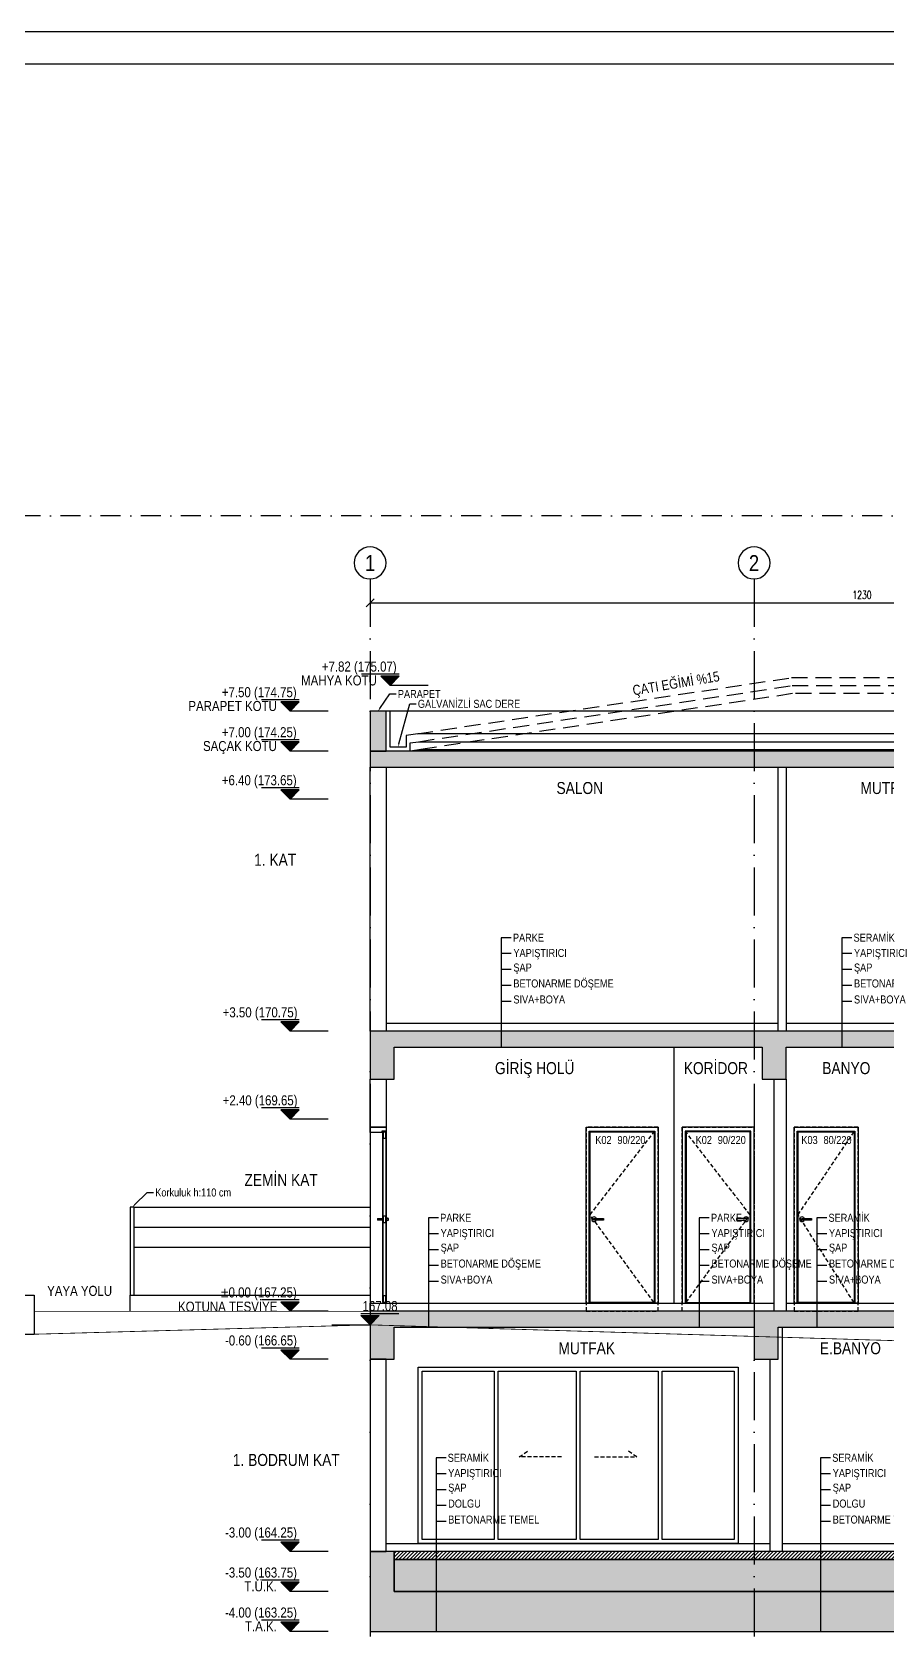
# Model space of a CAD drawing. Header units: millimetres. Extents: x 82776 to 137242, y 11666 to 27998.
# Drawn here: x 110774 to 111843, y 12666 to 14666 of the extents above; entities that cross this region are included whole.
import ezdxf
from ezdxf import colors
from ezdxf.entities.mleader import LeaderData, LeaderLine
from ezdxf.enums import TextEntityAlignment as Align
from ezdxf.math import Vec2, Vec3

# ---------------------------------------------------------------- set-up
doc = ezdxf.new("R2010")
doc.units = ezdxf.units.MM
for name, pattern in [('( Hidden )', [0.375, 0.25, -0.125]), ('ACAD_ISO10W100', [18, 12, -3, 0, -3]), ('DASHDOT', [1, 0.5, -0.25, 0, -0.25]), ('DASHED', [15, 10, -5])]:
    doc.linetypes.add(name, pattern=pattern)
for name, color, linetype in [('0_IFC_Concrete Trace', 253, '( Hidden )'), ('0_IFC_Dimension_Exterior_50', 253, 'Continuous'), ('0_IFC_Door_Text', 11, 'Continuous'), ('0_IFC_Elevation_3', 21, 'Continuous'), ('0_IFC_Elevation_4', 11, 'Continuous'), ('0_IFC_Elevation_5', 252, 'Continuous'), ('0_IFC_Grid', 14, 'ACAD_ISO10W100'), ('0_IFC_Grid_Text_100', 14, 'Continuous'), ('0_IFC_Hatch_Structure', 251, 'Continuous'), ('0_IFC_Legend_Viewport', 7, 'Continuous'), ('0_IFC_Notation_Level_50', 160, 'Continuous'), ('0_IFC_Notation_Section_50', 10, 'Continuous'), ('0_IFC_Room_Text(No)_50', 12, 'Continuous'), ('0_IFC_Steelsection', 20, 'Continuous'), ('0_IFC_Text_Explanation_50', 231, 'Continuous'), ('1_IFC_Concrete_Section', 50, 'Continuous'), ('1_IFC_Door', 83, 'Continuous'), ('2_IFC_Handrail', 181, 'Continuous'), ('2_IFC_Wall', 130, 'Continuous'), ('4_IFC_Adhesive', 135, 'Continuous'), ('4_IFC_Floor_Cladding', 143, 'Continuous'), ('4_IFC_Kaplama', 55, 'Continuous'), ('7_IFC_Landscape', 45, 'Continuous')]:
    doc.layers.add(name, color=color, linetype=linetype)
doc.styles.add('IFC_TEXT', font='ARIALN.TTF')
doc.styles.add('IFC_TEXT_DIM', font='romans.shx', dxfattribs={"width": 0.7})
doc.styles.add('MARITZA_A1-A2-A3  BLOK_231117$0$IFC_TEXT', font='ARIALN.TTF')
doc.dimstyles.new('IFC_Dim50', dxfattribs={"dimtxt": 10, "dimasz": 10, "dimexe": 0.00125, "dimexo": 0.000625, "dimgap": 5, "dimtad": 1, "dimdec": 4, "dimrnd": 0.5, "dimzin": 9, "dimtxsty": 'IFC_TEXT_DIM', "dimblk": 'OBLIQUE', "dimcen": -2.5, "dimclrd": 256, "dimclre": 256, "dimclrt": 256, "dimazin": 0, "dimtfac": 1, "dimtdec": 4, "dimtix": 1, "dimtmove": 1, "dimatfit": 3, "dimfxl": 5, "dimfxlon": 1, "dimtfillclr": 256, "dimlwd": -1, "dimlwe": 5, "dimarcsym": 0})

# ---------------------------------------------------------------- blocks, each defined once
blk = doc.blocks.new('*U2472')
at = {"layer": '0_IFC_Legend_Viewport', "transparency": 33554687}
blk.add_lwpolyline([(-3511.9, 2920), (0, 2920), (0, 0), (-3511.9, 0)], close=True, dxfattribs=at)
at = {"style": 'IFC_TEXT'}
for tag, p in [('PAFTA', (-2583, 17.9)), ('KOT', (-1159.1, 18)), ('OLCEK', (-110.4, 17.9))]:
    blk.add_attdef(tag, p, '', height=35, dxfattribs=at)
blk = doc.blocks.new('P_FITIL2')
at = {"layer": '4_IFC_Adhesive'}
blk.add_line((0.5, 0), (-0.5, 0), dxfattribs=at)
blk.add_lwpolyline([(-0.6, -0.1), (-0.1, -0.1), (-0.1, -0.3), (-0.1, -0.3), (-0.1, -0.5), (-0.1, -0.5), (-0.1, -0.7), (0.1, -0.7), (0.1, -0.5), (0.1, -0.5), (0.1, -0.3), (0.1, -0.3), (0.1, -0.1), (0.6, -0.1)], dxfattribs=at)
for radius, start, end in [(0.61, 10.3889, 169.6111), (0.51, 24.3157, 155.6843)]:
    blk.add_arc((0, -0.2), radius, start, end, dxfattribs=at)
blk = doc.blocks.new('*U2477')
at = {"layer": '0_IFC_Elevation_5'}
for p, q in [((-15.2, -6.6), (-15.2, -220, 0)), ((-6, -114, 0), (0.5, -114, 0)), ((0.5, -116, 0), (-6, -116, 0)), ((1, -112.5, 0), (0.5, -112.5, 0)), ((0.5, -112.5, 0), (0.5, -117.5, 0)), ((0.5, -117.5, 0), (1, -117.5, 0)), ((4.8, -112.5, 0), (5.3, -112.5, 0)), ((5.3, -117.5, 0), (4.8, -117.5, 0)), ((5.3, -112.5, 0), (5.3, -117.5, 0)), ((8, -114, 0), (5.3, -114, 0)), ((5.3, -116, 0), (8, -116, 0)), ((8, -116, 0), (8, -114, 0))]:
    blk.add_line(p, q, dxfattribs=at)
at = {"layer": '0_IFC_Elevation_5', "elevation": 0}
for points in [[(4.8, -5.2), (4.8, -220)], [(-6, -114), (-6, -116)]]:
    blk.add_lwpolyline(points, dxfattribs=at)
at = {"layer": '1_IFC_Door'}
for p, q in [((1.2, -219, 0), (1.2, -5.7, 0)), ((1.2, -5.9, 0), (4.6, -5.9, 0)), ((4.6, -5.7, 0), (4.6, -219, 0)), ((1.2, -218.8, 0), (4.6, -218.8, 0))]:
    blk.add_line(p, q, dxfattribs=at)
for points in [[(4.8, -5), (-0.5, -5), (-0.5, -5.4), (0.5, -5.4), (0.5, -5.9), (-0.1, -5.9), (-0.1, -6.2), (0.5, -6.2), (0.5, -6.6), (-15.2, -6.6), (-15.2, 0), (4.8, 0)], [(1.2, -5.9), (1.2, -13.9), (4.6, -13.9), (4.6, -5.9)], [(1.2, -111), (1.2, -119), (4.6, -119), (4.6, -111)], [(1.2, -210.8), (1.2, -218.8), (4.6, -218.8), (4.6, -210.8)]]:
    blk.add_lwpolyline(points, close=True, dxfattribs=at)
at = {"layer": '1_IFC_Door', "elevation": 0}
blk.add_lwpolyline([(4.8, -5), (-0.5, -5), (-0.5, -5.4), (4.6, -5.4, 0.414214), (4.8, -5.2), (4.8, -5), (4.8, -5)], format="xyb", dxfattribs=at)
at = {"layer": '1_IFC_Door'}
blk.add_lwpolyline([(4.8, -5.9), (4.8, -218.8, -0.414214), (4.6, -219), (1.2, -219, -0.414214), (1, -218.8), (1, -218.6), (1, -6.1), (1, -5.9, -0.414214), (1.2, -5.7), (4.6, -5.7, -0.414214)], format="xyb", close=True, dxfattribs=at)
at = {"rotation": 270}
blk.add_blockref('P_FITIL2', (0.6, -6, 0), dxfattribs=at)
blk = doc.blocks.new('IC PEN GR')
blk.add_wipeout([(5, 5), (-395, 5), (-395, -215), (5, -215)])
at = {"layer": '0_IFC_Elevation_5'}
for points in [[(5, -215), (-395, -215), (-395, 5), (5, 5)], [(-390, -210), (-390, 0), (-300, 0), (-300, -210)], [(-295, -210), (-295, 0), (-197.5, 0), (-197.5, -210)], [(-192.5, -210), (-192.5, 0), (-95, 0), (-95, -210)], [(-90, -210), (-90, 0), (0, 0), (0, -210)]]:
    blk.add_lwpolyline(points, close=True, dxfattribs=at)
at = {"layer": '0_IFC_Elevation_5', "linetype": '( Hidden )', "ltscale": 20}
for points in [[(-215.5, -107.1), (-268.5, -107.1), (-256.3, -98.5)], [(-174.5, -107.1), (-121.5, -107.1), (-133.7, -98.5)]]:
    blk.add_lwpolyline(points, dxfattribs=at)
blk = doc.blocks.new('*U2475')
blk.add_wipeout([(0, 220), (90, 220), (90, 0), (0, 0)]).dxf.layer = '0_IFC_Elevation_5'
at = {"layer": '0_IFC_Elevation_4'}
for points in [[(0, 0), (0, 220), (90, 220), (90, 0)], [(5, 1), (5, 214), (85, 214), (85, 1)]]:
    blk.add_lwpolyline(points, close=True, dxfattribs=at)
blk.add_lwpolyline([(4, 0), (4, 215), (86, 215), (86, 0)], dxfattribs=at)
at = {"layer": '0_IFC_Elevation_5', "linetype": 'DASHED', "ltscale": 0.5}
blk.add_lwpolyline([(90, -10), (90, 220), (0, 220), (0, -10)], close=True, dxfattribs=at)
blk.add_lwpolyline([(85, 1), (5, 110.5), (85, 214)], dxfattribs=at)
at = {"layer": '0_IFC_Elevation_5'}
blk.add_lwpolyline([(10, 104, -1), (10, 106), (22, 106), (22, 104)], format="xyb", close=True, dxfattribs=at)
blk.add_circle((10, 105), 3, dxfattribs=at)
blk = doc.blocks.new('0_IFC_DOOR_TAG_50')
at = {"layer": '0_IFC_Door_Text', "style": 'IFC_TEXT'}
for tag, p in [('DOOR_TYPE', (0, 0)), ('DOOR_SIZE', (27.7, 0))]:
    blk.add_attdef(tag, p, '', height=10, dxfattribs=at)
blk = doc.blocks.new('*U2476')
blk.add_wipeout([(90, 220), (0, 220), (0, 0), (90, 0)]).dxf.layer = '0_IFC_Elevation_5'
at = {"layer": '0_IFC_Elevation_4'}
for points in [[(90, 0), (90, 220), (0, 220), (0, 0)], [(85, 1), (85, 214), (5, 214), (5, 1)]]:
    blk.add_lwpolyline(points, close=True, dxfattribs=at)
blk.add_lwpolyline([(86, 0), (86, 215), (4, 215), (4, 0)], dxfattribs=at)
at = {"layer": '0_IFC_Elevation_5', "linetype": 'DASHED', "ltscale": 0.5}
blk.add_lwpolyline([(0, -10), (0, 220), (90, 220), (90, -10)], close=True, dxfattribs=at)
blk.add_lwpolyline([(5, 1), (85, 110.5), (5, 214)], dxfattribs=at)
at = {"layer": '0_IFC_Elevation_5'}
blk.add_lwpolyline([(80, 104, 1), (80, 106), (68, 106), (68, 104)], format="xyb", close=True, dxfattribs=at)
blk.add_circle((80, 105), 3, dxfattribs=at)
blk = doc.blocks.new('*U2468')
blk.add_wipeout([(80, 220), (0, 220), (0, 0), (80, 0)]).dxf.layer = '0_IFC_Elevation_5'
at = {"layer": '0_IFC_Elevation_4'}
for points in [[(80, 0), (80, 220), (0, 220), (0, 0)], [(75, 1), (75, 214), (5, 214), (5, 1)]]:
    blk.add_lwpolyline(points, close=True, dxfattribs=at)
blk.add_lwpolyline([(76, 0), (76, 215), (4, 215), (4, 0)], dxfattribs=at)
at = {"layer": '0_IFC_Elevation_5', "linetype": 'DASHED', "ltscale": 0.5}
blk.add_lwpolyline([(0, -10), (0, 220), (80, 220), (80, -10)], close=True, dxfattribs=at)
blk.add_lwpolyline([(5, 1), (75, 110.5), (5, 214)], dxfattribs=at)
at = {"layer": '0_IFC_Elevation_5'}
blk.add_lwpolyline([(70, 104, 1), (70, 106), (58, 106), (58, 104)], format="xyb", close=True, dxfattribs=at)
blk.add_circle((70, 105), 3, dxfattribs=at)
blk = doc.blocks.new('0_IFC_ROOM_SEC_50')
at = {"layer": '0_IFC_Room_Text(No)_50', "style": 'IFC_TEXT'}
for tag, height, p in [('ROOM_NAME', 15, (10.2, -26.2)), ('ROOM_NUMBER', 10, (10.2, -7.2))]:
    blk.add_attdef(tag, text='', height=height, dxfattribs=at).set_placement(p, align=Align.MIDDLE_CENTER)
blk = doc.blocks.new('SERAMIK KATMANLASMA')
at = {"layer": '0_IFC_Text_Explanation_50'}
for points in [[(12.5, 0), (0, 0), (0, -136.8)], [(12.5, -19.9), (0, -19.9)], [(12.5, -39.9), (0, -39.9)], [(12.5, -59.8), (0, -59.8)], [(12.5, -79.8), (0, -79.8)]]:
    blk.add_lwpolyline(points, dxfattribs=at)
at = {"layer": '0_IFC_Text_Explanation_50', "char_height": 10, "attachment_point": 1, "rotation": 360, "style": 'MARITZA_A1-A2-A3  BLOK_231117$0$IFC_TEXT'}
for s, width, gutter_width, insert in [('SERAMİK', 243.705, 31.2, (14.6, 5)), ('YAPIŞTIRICI ', 224.862, 62.5, (15.2, -14.1)), ('ŞAP', 224.862, 62.5, (15.2, -32.3)), ('BETONARME DÖŞEME ', 224.862, 62.5, (15.2, -52.2)), ('SIVA+BOYA', 224.862, 62.5, (15.2, -72.2))]:
    blk.add_mtext_dynamic_manual_height_columns(s, width=width, gutter_width=gutter_width, heights=[0], dxfattribs=dict(at, insert=insert))
blk = doc.blocks.new('PARKE KATMANLASMA')
at = {"layer": '0_IFC_Text_Explanation_50'}
for points in [[(12.5, 0), (0, 0), (0, -136.8)], [(12.5, -19.9), (0, -19.9)], [(12.5, -39.9), (0, -39.9)], [(12.5, -59.8), (0, -59.8)], [(12.5, -79.8), (0, -79.8)]]:
    blk.add_lwpolyline(points, dxfattribs=at)
at = {"layer": '0_IFC_Text_Explanation_50', "char_height": 10, "attachment_point": 1, "style": 'MARITZA_A1-A2-A3  BLOK_231117$0$IFC_TEXT'}
for s, width, gutter_width, insert in [('PARKE', 243.705, 31.2, (14.6, 5)), ('YAPIŞTIRICI ', 224.862, 62.5, (15.2, -14.1)), ('ŞAP ', 224.862, 62.5, (15.2, -32.3)), ('BETONARME DÖŞEME ', 224.862, 62.5, (15.2, -52.2)), ('SIVA+BOYA', 224.862, 62.5, (15.2, -72.2))]:
    blk.add_mtext_dynamic_manual_height_columns(s, width=width, gutter_width=gutter_width, heights=[0], dxfattribs=dict(at, insert=insert))
blk = doc.blocks.new('SERAMIK KATMANLASMA_TEMEL2')
at = {"layer": '0_IFC_Text_Explanation_50'}
for points in [[(12.5, 0), (0, 0), (0, -216.9)], [(12.5, -19.9), (0, -19.9)], [(12.5, -39.9), (0, -39.9)], [(12.5, -59.8), (0, -59.8)], [(12.5, -79.8), (0, -79.8)]]:
    blk.add_lwpolyline(points, dxfattribs=at)
at = {"layer": '0_IFC_Text_Explanation_50', "char_height": 10, "attachment_point": 1, "rotation": 360, "style": 'MARITZA_A1-A2-A3  BLOK_231117$0$IFC_TEXT'}
for s, width, gutter_width, insert in [('SERAMİK', 243.705, 31.2, (14.6, 5)), ('YAPIŞTIRICI ', 224.862, 62.5, (15.2, -14.1)), ('ŞAP', 224.862, 62.5, (15.2, -32.3)), ('DOLGU', 224.862, 62.5, (15.2, -52.2)), ('BETONARME TEMEL', 224.862, 62.5, (15.2, -72.2))]:
    blk.add_mtext_dynamic_manual_height_columns(s, width=width, gutter_width=gutter_width, heights=[0], dxfattribs=dict(at, insert=insert))
blk = doc.blocks.new('PARKE KATMANLASMA_TEMEL2')
at = {"layer": '0_IFC_Text_Explanation_50'}
for points in [[(12.5, 216.9), (0, 216.9), (0, 0)], [(12.5, 196.9), (0, 196.9)], [(12.5, 177), (0, 177)], [(12.5, 157), (0, 157)], [(12.5, 137.1), (0, 137.1)]]:
    blk.add_lwpolyline(points, dxfattribs=at)
at = {"layer": '0_IFC_Text_Explanation_50', "char_height": 10, "attachment_point": 1, "rotation": 360, "style": 'MARITZA_A1-A2-A3  BLOK_231117$0$IFC_TEXT'}
for s, width, gutter_width, insert in [('PARKE', 243.705, 31.2, (14.6, 221.9)), ('YAPIŞTIRICI ', 224.862, 62.5, (15.2, 202.8)), ('ŞAP', 224.862, 62.5, (15.2, 184.6)), ('DOLGU', 224.862, 62.5, (15.2, 164.6)), ('BETONARME TEMEL', 224.862, 62.5, (15.2, 144.7))]:
    blk.add_mtext_dynamic_manual_height_columns(s, width=width, gutter_width=gutter_width, heights=[0], dxfattribs=dict(at, insert=insert))
blk = doc.blocks.new('E-F_A-A KST_YAZI')
ref = blk.add_blockref('0_IFC_ROOM_SEC_50', (261.6, 1030))
ref.add_attrib('ROOM_NAME', 'SALON', dxfattribs={"layer": '0_IFC_Room_Text(No)_50', "height": 15, "style": 'IFC_TEXT'}).set_placement((262.2, 1003.8), align=Align.MIDDLE_CENTER)
ref = blk.add_blockref('0_IFC_ROOM_SEC_50', (647.9, 1030))
ref.add_attrib('ROOM_NAME', 'MUTFAK', dxfattribs={"layer": '0_IFC_Room_Text(No)_50', "height": 15, "style": 'IFC_TEXT'}).set_placement((648.4, 1003.8), align=Align.MIDDLE_CENTER)
ref = blk.add_blockref('0_IFC_ROOM_SEC_50', (1025.3, 1030))
ref.add_attrib('ROOM_NAME', 'M.K.A.', dxfattribs={"layer": '0_IFC_Room_Text(No)_50', "height": 15, "style": 'IFC_TEXT'}).set_placement((1025.9, 1003.8), align=Align.MIDDLE_CENTER)
for name, p in [('PARKE KATMANLASMA', (164, 816.8)), ('SERAMIK KATMANLASMA', (589.8, 816.8)), ('PARKE KATMANLASMA', (930, 816.8)), ('PARKE KATMANLASMA', (73.1, 466.8)), ('PARKE KATMANLASMA', (411.6, 466.8)), ('SERAMIK KATMANLASMA', (558.5, 466.8)), ('PARKE KATMANLASMA', (934.1, 466.8)), ('SERAMIK KATMANLASMA_TEMEL2', (82.5, 166.9)), ('SERAMIK KATMANLASMA_TEMEL2', (563.2, 166.9)), ('PARKE KATMANLASMA_TEMEL2', (903.6, -50))]:
    blk.add_blockref(name, p)
ref = blk.add_blockref('0_IFC_ROOM_SEC_50', (205.2, 680))
ref.add_attrib('ROOM_NAME', 'GİRİŞ HOLÜ', dxfattribs={"layer": '0_IFC_Room_Text(No)_50', "height": 15, "style": 'IFC_TEXT'}).set_placement((205.8, 653.8), align=Align.MIDDLE_CENTER)
ref = blk.add_blockref('0_IFC_ROOM_SEC_50', (431.8, 680))
ref.add_attrib('ROOM_NAME', 'KORİDOR', dxfattribs={"layer": '0_IFC_Room_Text(No)_50', "height": 15, "style": 'IFC_TEXT'}).set_placement((432.3, 653.8), align=Align.MIDDLE_CENTER)
ref = blk.add_blockref('0_IFC_ROOM_SEC_50', (594.9, 680))
ref.add_attrib('ROOM_NAME', 'BANYO', dxfattribs={"layer": '0_IFC_Room_Text(No)_50', "height": 15, "style": 'IFC_TEXT'}).set_placement((595.4, 653.8), align=Align.MIDDLE_CENTER)
ref = blk.add_blockref('0_IFC_ROOM_SEC_50', (951.1, 680))
ref.add_attrib('ROOM_NAME', 'YATAK ODASI', dxfattribs={"layer": '0_IFC_Room_Text(No)_50', "height": 15, "style": 'IFC_TEXT'}).set_placement((951.6, 653.8), align=Align.MIDDLE_CENTER)
ref = blk.add_blockref('0_IFC_ROOM_SEC_50', (270.3, 330))
ref.add_attrib('ROOM_NAME', 'MUTFAK', dxfattribs={"layer": '0_IFC_Room_Text(No)_50', "height": 15, "style": 'IFC_TEXT'}).set_placement((270.9, 303.8), align=Align.MIDDLE_CENTER)
ref = blk.add_blockref('0_IFC_ROOM_SEC_50', (600, 330))
ref.add_attrib('ROOM_NAME', 'E.BANYO', dxfattribs={"layer": '0_IFC_Room_Text(No)_50', "height": 15, "style": 'IFC_TEXT'}).set_placement((600.5, 303.8), align=Align.MIDDLE_CENTER)
ref = blk.add_blockref('0_IFC_ROOM_SEC_50', (974.5, 330))
ref.add_attrib('ROOM_NAME', 'E.YATAK ODASI', dxfattribs={"layer": '0_IFC_Room_Text(No)_50', "height": 15, "style": 'IFC_TEXT'}).set_placement((975, 303.8), align=Align.MIDDLE_CENTER)
blk = doc.blocks.new('0_IFC_AXIS_TEXT_100')
at = {"layer": '0_IFC_Grid_Text_100'}
blk.add_circle((0, 1000), 1000, dxfattribs=at)
at = {"layer": '0_IFC_Grid_Text_100', "style": 'IFC_TEXT'}
blk.add_attdef('AXIS_NO', text='', height=1000, dxfattribs=at).set_placement((0, 993), align=Align.MIDDLE_CENTER)
blk = doc.blocks.new('_Oblique')
at = {"color": 0, "linetype": 'ByBlock', "lineweight": -2}
blk.add_line((-0.5, -0.5), (0.5, 0.5), dxfattribs=at)
blk = doc.blocks.new('*D2352')
at = {"layer": '0_IFC_Dimension_Exterior_50', "lineweight": 5, "transparency": 16777216}
for p, q in [((0, -120), (0, -120)), ((1230, -120), (1230, -120))]:
    blk.add_line(p, q, dxfattribs=at)
at = {"layer": '0_IFC_Dimension_Exterior_50', "transparency": 16777216}
blk.add_line((0, -120), (1230, -120), dxfattribs=at)
at = {"layer": 'Defpoints', "color": 0, "transparency": 16777216}
for p in [(0, -120), (1230, -120), (1230, -120)]:
    blk.add_point(p, dxfattribs=at)
at = {"layer": '0_IFC_Dimension_Exterior_50', "transparency": 16777216, "xscale": 10, "yscale": 10, "zscale": 10, "rotation": 180}
blk.add_blockref('_Oblique', (0, -120), dxfattribs=at)
at = {"layer": '0_IFC_Dimension_Exterior_50', "transparency": 16777216, "xscale": 10, "yscale": 10, "zscale": 10}
blk.add_blockref('_Oblique', (1230, -120), dxfattribs=at)
at = {"layer": '0_IFC_Dimension_Exterior_50', "transparency": 16777216, "insert": (615, -110), "char_height": 10, "attachment_point": 5, "style": 'IFC_TEXT_DIM'}
blk.add_mtext('1230', dxfattribs=at)
blk = doc.blocks.new('0_IFC_NOT_RUDELEVEL_50_N')
at = {"layer": '0_IFC_Notation_Level_50'}
h = blk.add_hatch(color=256, dxfattribs=at)
h.dxf.hatch_style = 1
h.paths.add_polyline_path([(-201.6, 201.6), (201.6, 201.6), (0, 0)])
for p, q in [((-834.4, 0), (0, 0)), ((-201.6, 246.4), (627.2, 246.4))]:
    blk.add_line(p, q, dxfattribs=at)
blk.add_lwpolyline([(-201.6, 201.6), (201.6, 201.6), (0, 0), (-201.6, 201.6)], dxfattribs=at)
at = {"layer": '0_IFC_Notation_Level_50', "style": 'IFC_TEXT'}
blk.add_attdef('LEVEL', (-201.6, 302.4), '', height=280, dxfattribs=at)
blk = doc.blocks.new('D_D-D KST_DE')
at = {"layer": '0_IFC_Elevation_4', "linetype": 'DASHED', "const_width": 1}
blk.add_lwpolyline([(-2985.5, 334), (-1230, 383), (0, 346), (412.1, 418)], dxfattribs=at)
ref = blk.add_blockref('0_IFC_NOT_RUDELEVEL_50_N', (-1230, 383), dxfattribs=dict(xscale=0.057142857142768, yscale=0.057142857142768, zscale=0.057142857142768, rotation=359.9999999852525))
ref.add_attrib('LEVEL', '167.08', (-1239.3, 400.3), dxfattribs={"layer": '0_IFC_Notation_Level_50', "height": 12.5, "rotation": 360, "style": 'IFC_TEXT'})
blk = doc.blocks.new('*U2453')
ref = blk.add_blockref('0_IFC_NOT_RUDELEVEL_50_N', (125, 1182), dxfattribs=dict(xscale=-0.057142857142768, yscale=0.057142857142768, zscale=0.057142857142768))
ref.add_attrib('LEVEL', '+7.82 (175.07)', (39.7, 1199.3), dxfattribs={"layer": '0_IFC_Notation_Level_50', "height": 12.5, "style": 'IFC_TEXT'})
ref = blk.add_blockref('0_IFC_NOT_RUDELEVEL_50_N', (0, 1150), dxfattribs=dict(xscale=-0.057142857142768, yscale=0.057142857142768, zscale=0.057142857142768))
ref.add_attrib('LEVEL', '+7.50 (174.75)', (-85.3, 1167.3), dxfattribs={"layer": '0_IFC_Notation_Level_50', "height": 12.5, "style": 'IFC_TEXT'})
ref = blk.add_blockref('0_IFC_NOT_RUDELEVEL_50_N', (0, 1100), dxfattribs=dict(xscale=-0.057142857142768, yscale=0.057142857142768, zscale=0.057142857142768))
ref.add_attrib('LEVEL', '+7.00 (174.25)', (-85.3, 1117.3), dxfattribs={"layer": '0_IFC_Notation_Level_50', "height": 12.5, "style": 'IFC_TEXT'})
ref = blk.add_blockref('0_IFC_NOT_RUDELEVEL_50_N', (0, 1040), dxfattribs=dict(xscale=-0.057142857142768, yscale=0.057142857142768, zscale=0.057142857142768))
ref.add_attrib('LEVEL', '+6.40 (173.65)', (-85.3, 1057.3), dxfattribs={"layer": '0_IFC_Notation_Level_50', "height": 12.5, "style": 'IFC_TEXT'})
ref = blk.add_blockref('0_IFC_NOT_RUDELEVEL_50_N', (0, 750), dxfattribs=dict(xscale=-0.057142857142768, yscale=0.057142857142768, zscale=0.057142857142768))
ref.add_attrib('LEVEL', '+3.50 (170.75)', (-84.2, 767.3), dxfattribs={"layer": '0_IFC_Notation_Level_50', "height": 12.5, "style": 'IFC_TEXT'})
ref = blk.add_blockref('0_IFC_NOT_RUDELEVEL_50_N', (0, 640), dxfattribs=dict(xscale=-0.057142857142768, yscale=0.057142857142768, zscale=0.057142857142768))
ref.add_attrib('LEVEL', '+2.40 (169.65)', (-84.2, 657.3), dxfattribs={"layer": '0_IFC_Notation_Level_50', "height": 12.5, "style": 'IFC_TEXT'})
ref = blk.add_blockref('0_IFC_NOT_RUDELEVEL_50_N', (0, 400), dxfattribs=dict(xscale=-0.057142857142768, yscale=0.057142857142768, zscale=0.057142857142768))
ref.add_attrib('LEVEL', '±0.00 (167.25)', (-86.4, 417.3), dxfattribs={"layer": '0_IFC_Notation_Level_50', "height": 12.5, "style": 'IFC_TEXT'})
ref = blk.add_blockref('0_IFC_NOT_RUDELEVEL_50_N', (0, 340), dxfattribs=dict(xscale=-0.057142857142768, yscale=0.057142857142768, zscale=0.057142857142768))
ref.add_attrib('LEVEL', '-0.60 (166.65)', (-81.3, 357.3), dxfattribs={"layer": '0_IFC_Notation_Level_50', "height": 12.5, "style": 'IFC_TEXT'})
ref = blk.add_blockref('0_IFC_NOT_RUDELEVEL_50_N', (0, 100), dxfattribs=dict(xscale=-0.057142857142768, yscale=0.057142857142768, zscale=0.057142857142768))
ref.add_attrib('LEVEL', '-3.00 (164.25)', (-81.3, 117.3), dxfattribs={"layer": '0_IFC_Notation_Level_50', "height": 12.5, "style": 'IFC_TEXT'})
ref = blk.add_blockref('0_IFC_NOT_RUDELEVEL_50_N', (0, 50), dxfattribs=dict(xscale=-0.057142857142768, yscale=0.057142857142768, zscale=0.057142857142768))
ref.add_attrib('LEVEL', '-3.50 (163.75)', (-81.3, 67.3), dxfattribs={"layer": '0_IFC_Notation_Level_50', "height": 12.5, "style": 'IFC_TEXT'})
ref = blk.add_blockref('0_IFC_NOT_RUDELEVEL_50_N', (0, 0), dxfattribs=dict(xscale=-0.057142857142768, yscale=0.057142857142768, zscale=0.057142857142768))
ref.add_attrib('LEVEL', '-4.00 (163.25)', (-81.3, 17.3), dxfattribs={"layer": '0_IFC_Notation_Level_50', "height": 12.5, "style": 'IFC_TEXT'})
at = {"layer": '0_IFC_Notation_Level_50', "char_height": 12.5, "attachment_point": 3, "style": 'IFC_TEXT'}
for s, insert in [('MAHYA KOTU', (108.5, 1194.5)), ('PARAPET KOTU', (-16.5, 1162.5)), ('SAÇAK KOTU', (-16.5, 1112.5)), ('T.Ü.K.', (-16.5, 62.5)), ('T.A.K.', (-16.5, 12.5))]:
    blk.add_mtext_dynamic_manual_height_columns(s, width=128.311, gutter_width=12.5, heights=[0], dxfattribs=dict(at, insert=insert))
at = {"layer": '0_IFC_Text_Explanation_50', "char_height": 15, "attachment_point": 5, "style": 'IFC_TEXT'}
for s, insert in [('\\pxt4;1. KAT', (-18.6, 964.1)), ('\\pxi-3,l4,t4;ZEMİN KAT', (-18.6, 564.1)), ('\\pxi-0.46999,l1.46999,t1.46999,4;1. BODRUM KAT', (-12.2, 214.1))]:
    blk.add_mtext_dynamic_manual_height_columns(s, width=215.825, gutter_width=125, heights=[0], dxfattribs=dict(at, insert=insert))
blk = doc.blocks.new('E-F_A-A KST_ALTLIK')
at = {"layer": '0_IFC_Elevation_5'}
h = blk.add_hatch(dxfattribs=at)
h.set_pattern_fill('AR-CONC', color=256, scale=0.1, angle=180)
h.set_pattern_definition([(230, (-1112044.201, -9010532.414), (-18.2184669, 1.593908554), [1.905, -20.955]), (175, (-1112044.201, -9010532.414), (3.524342142, -19.105684524), [1.524, -16.764058417]), (280.4514447, (-1112045.72, -9010532.28), (-14.69412471, -17.51177519), [1.61900088, -17.80902446]), (226.1842, (-1112044.201, -9010537.494), (-27.10790409, 4.204232793), [2.8575, -31.4325]), (276.6355576, (-1112046.46, -9010537.143), (-23.740413405, -24.74261246), [2.42850231, -26.71356082]), (171.18415117, (-1112044.2, -9010537.494), (-23.74041341, -24.74261246), [2.28599671, -25.14597319]), (201, (-1112046.741, -9010536.224), (-15.161439127, 10.226519819), [1.905, -20.955]), (146, (-1112046.741, -9010536.224), (-6.180202835, -18.418796612), [1.524, -16.764]), (251.451445, (-1112048.005, -9010535.371), (-21.341641928, -8.19227689), [1.61900088, -17.80899376]), (217.5, (-1112044.2014, -9010532.4135), (-0.308860325, -8.4555038873), [0, -16.5608, 0, -17.018, 0, -16.8275]), (187.5, (-1112044.201, -9010532.4135), (-6.681966251, -10.018057482), [0, -9.7028, 0, -16.1798, 0, -6.4135]), (147.5, (-1112038.537, -9010532.4135), (-13.5590595167, 0.5728743993), [0, -6.35, 0, -19.812, 0, -26.289]), (137.5, (-1112035.997, -9010532.414), (-14.812918139, -2.542649103), [0, -8.255, 0, -13.1572, 0, -18.669])])
h.paths.add_polyline_path([(1200, 40), (30, 40), (30, 0), (1200, 0)])
at = {"layer": '0_IFC_Hatch_Structure'}
h = blk.add_hatch(dxfattribs=at)
h.set_pattern_fill('ANSI33', color=256, angle=180)
h.set_pattern_definition([(225, (-110455.108, -13827.086), (4.49012806, -4.49012806), []), (225, (-110459.5984, -13827.086), (4.49012806, -4.49012806), [3.175, -1.5875])])
h.paths.add_polyline_path([(0, 1050), (20, 1050), (20, 1100), (0, 1100)])
h.paths.add_polyline_path([(1210, 1050), (1230, 1050), (1230, 1100), (1210, 1100)])
h = blk.add_hatch(dxfattribs=at)
h.set_pattern_fill('ANSI33', color=256, angle=180)
h.set_pattern_definition([(225, (-110455.108, -13827.086), (4.49012806, -4.49012806), []), (225, (-110459.5984, -13827.086), (4.49012806, -4.49012806), [3.175, -1.5875])])
h.paths.add_polyline_path([(1230, 50), (1200, 50), (1200, 0), (30, 0), (30, 50), (0, 50), (0, -50), (1230, -50)])
h.paths.add_polyline_path([(30, 290), (30, 330), (480, 330), (480, 290), (510, 290), (510, 330), (1200, 330), (1200, 290), (1230, 290), (1230, 350), (0, 350), (0, 290)])
h.paths.add_polyline_path([(0, 640), (30, 640), (30, 680), (490, 680), (490, 640), (520, 640), (520, 680), (1200, 680), (1200, 640), (1230, 640), (1230, 700), (0, 700)])
h.paths.add_polyline_path([(0, 1030), (1230, 1030), (1230, 1050), (0, 1050)])
h = blk.add_hatch(dxfattribs=at)
h.set_pattern_fill('ANSI31', color=256, angle=180)
h.set_pattern_definition([(225, (-1112044.2014, -9010532.4135), (2.2450640303, -2.2450640303), [])])
h.paths.add_polyline_path([(1200, 50), (30, 50), (30, 40), (1200, 40)])
at = {"layer": '0_IFC_Concrete Trace', "linetype": '( Hidden )', "ltscale": 80}
for points in [[(60.4, 1061.7), (527.5, 1131.7), (702.5, 1131.7), (1169.6, 1061.7)], [(1168.9, 1051.7), (701.8, 1121.7), (528.2, 1121.7), (61.1, 1051.7)]]:
    blk.add_lwpolyline(points, dxfattribs=at)
at = {"layer": '0_IFC_Elevation_3', "linetype": '( Hidden )', "ltscale": 80}
blk.add_lwpolyline([(58.9, 1071.6), (526.8, 1141.7), (703.2, 1141.7), (1171.1, 1071.6)], dxfattribs=at)
at = {"layer": '0_IFC_Elevation_4', "elevation": 0}
blk.add_lwpolyline([(380, 360), (380, 680)], dxfattribs=at)
at = {"layer": '0_IFC_Elevation_5'}
blk.add_lwpolyline([(1205, 1100), (25, 1100)], dxfattribs=at)
blk.add_lwpolyline([(1200, 40), (30, 40), (30, 0), (1200, 0)], close=True, dxfattribs=at)
at = {"layer": '0_IFC_Steelsection'}
blk.add_lwpolyline([(61.1, 1051.7), (50, 1050), (50, 1060.1), (60.4, 1061.7), (1169.6, 1061.7), (1180, 1060.1), (1180, 1050), (1168.9, 1051.7)], close=True, dxfattribs=at)
at = {"layer": '1_IFC_Concrete_Section'}
for points in [[(0, 1050), (20, 1050), (20, 1100), (0, 1100)], [(0, 1030), (1230, 1030), (1230, 1050), (0, 1050)], [(0, 640), (30, 640), (30, 680), (490, 680), (490, 640), (520, 640), (520, 680), (1200, 680), (1200, 640), (1230, 640), (1230, 700), (0, 700)], [(30, 290), (30, 330), (480, 330), (480, 290), (510, 290), (510, 330), (1200, 330), (1200, 290), (1230, 290), (1230, 350), (0, 350), (0, 290)], [(1230, 50), (1200, 50), (1200, 0), (30, 0), (30, 50), (0, 50), (0, -50), (1230, -50)], [(1200, 50), (30, 50), (30, 40), (1200, 40)]]:
    blk.add_lwpolyline(points, close=True, dxfattribs=at)
at = {"layer": '2_IFC_Wall'}
for p, q in [((505, 350), (505, 640)), ((520, 640), (520, 350)), ((520, 350), (505, 350))]:
    blk.add_line(p, q, dxfattribs=at)
for points in [[(20, 700), (0, 700), (0, 1030), (20, 1030)], [(520, 700), (510, 700), (510, 1030), (520, 1030)], [(20, 580), (0, 580), (0, 640), (20, 640)], [(20, 290), (0, 290), (0, 50), (20, 50)]]:
    blk.add_lwpolyline(points, close=True, dxfattribs=at)
blk.add_lwpolyline([(515, 330), (515, 50), (500, 50), (500, 290)], dxfattribs=at)
at = {"layer": '4_IFC_Floor_Cladding'}
for points in [[(20, 710), (510, 710)], [(520, 710), (780, 710)], [(0, 350), (0, 360), (470, 360)], [(480, 360), (505, 360)], [(520, 360), (670, 360)], [(515, 60), (1230, 60), (1230, 50)]]:
    blk.add_lwpolyline(points, dxfattribs=at)
at = {"layer": '4_IFC_Kaplama', "transparency": 33554687}
blk.add_lwpolyline([(1210, 1100), (1205, 1100), (1205, 1055), (1185, 1055), (1185, 1069.5), (1170.4, 1071.7), (59.6, 1071.7), (45, 1069.5), (45, 1055), (25, 1055), (25, 1100), (20, 1100)], dxfattribs=at)
at = {"rotation": 0.0015381042142978}
blk.add_blockref('*U2477', (15.2, 580), dxfattribs=at)
at = {"layer": '0_IFC_Text_Explanation_50', "insert": (327.3, 1131.8), "char_height": 12.5, "attachment_point": 1, "rotation": 9.4704, "style": 'IFC_TEXT'}
blk.add_mtext_dynamic_manual_height_columns('ÇATI EĞİMİ %15', width=167.351, gutter_width=12.5, heights=[0], dxfattribs=at)
at = {"layer": '0_IFC_Text_Explanation_50'}
ml = blk.add_multileader_mtext('Standard', dxfattribs=at)
ml.set_content('PARAPET', color=256, style='IFC_TEXT')
ml.set_leader_properties()
ml.build(insert=Vec2(0, 0))
ctx = ml.context
ctx.base_point, ctx.char_height, ctx.plane_origin = Vec3(32.8, 1121.3), 10, Vec3(10, 1100)
notes = []
notes.append((ctx, [(0, (1, 1, 0), (24.8, 1121.3), (1, 0), 8, [(0, [(10, 1100)], 0, [])])]))
ctx.mtext.insert, ctx.mtext.flow_direction = Vec3(34.8, 1126.3), 5
ml = blk.add_multileader_mtext('Standard', dxfattribs=at)
ml.set_content('GALVANİZLİ SAC DERE', color=256, style='IFC_TEXT')
ml.set_leader_properties()
ml.build(insert=Vec2(0, 0))
ctx = ml.context
ctx.base_point, ctx.char_height, ctx.plane_origin = Vec3(57.8, 1108.9), 10, Vec3(35, 1055)
notes.append((ctx, [(0, (1, 1, 0), (49.8, 1108.9), (1, 0), 8, [(0, [(35, 1055)], 0, [])])]))
ctx.mtext.insert, ctx.mtext.flow_direction = Vec3(59.8, 1114), 5
for ctx, leaders in notes:
    for number, flags, end, landing, length, lines in leaders:
        leader = LeaderData()
        leader.index, (leader.has_last_leader_line, leader.has_dogleg_vector, leader.attachment_direction) = number, flags
        leader.last_leader_point, leader.dogleg_vector, leader.dogleg_length = Vec3(end), Vec3(landing), length
        for number, points, colour, breaks in lines:
            line = LeaderLine()
            line.index, line.vertices, line.color, line.breaks = number, Vec3.list(points), colors.encode_raw_color(colour), breaks
            leader.lines.append(line)
        ctx.leaders.append(leader)
at = {"xscale": -1}
for name, p in [('*U2476', (360, 360, 0)), ('*U2475', (480, 360, 0)), ('*U2468', (610, 360, 0))]:
    blk.add_blockref(name, p, dxfattribs=at)
blk.add_blockref('IC PEN GR', (455, 275))
at = {"layer": '4_IFC_Floor_Cladding'}
blk.add_lwpolyline([(20, 60), (500, 60)], dxfattribs=at)
at = {"transparency": 33554687}
for p, values in [((281.6, 559, 0), {'DOOR_TYPE': 'K02', 'DOOR_SIZE': '90/220'}), ((407, 559, 0), {'DOOR_TYPE': 'K02', 'DOOR_SIZE': '90/220'}), ((539.2, 559, 0), {'DOOR_TYPE': 'K03', 'DOOR_SIZE': '80/220'})]:
    blk.add_blockref('0_IFC_DOOR_TAG_50', p, dxfattribs=at).add_auto_attribs(values)
blk = doc.blocks.new('E-F_A-A KST_AKS')
at = {"layer": '0_IFC_Grid', "ltscale": 5}
for points in [[(0, -90), (0, -1505)], [(480, -90), (480, -1505)]]:
    blk.add_lwpolyline(points, dxfattribs=at)
ref = blk.add_blockref('0_IFC_AXIS_TEXT_100', (0, -90), dxfattribs=dict(xscale=-0.02, yscale=0.02, zscale=0.02, rotation=0.0064968962269241))
ref.add_attrib('AXIS_NO', '1', dxfattribs={"layer": '0_IFC_Grid_Text_100', "height": 20, "rotation": 0.0064969, "style": 'IFC_TEXT'}).set_placement((-0.00225, -70.14568), align=Align.MIDDLE_CENTER)
ref = blk.add_blockref('0_IFC_AXIS_TEXT_100', (480, -90), dxfattribs=dict(xscale=-0.02, yscale=0.02, zscale=0.02, rotation=0.0064968962269241))
ref.add_attrib('AXIS_NO', '2', dxfattribs={"layer": '0_IFC_Grid_Text_100', "height": 20, "rotation": 0.0064969, "style": 'IFC_TEXT'}).set_placement((479.99775, -70.14568), align=Align.MIDDLE_CENTER)
at = {"layer": '0_IFC_Dimension_Exterior_50'}
dim = blk.add_linear_dim(base=(1230, -120), p1=(0, -120), p2=(1230, -120), dimstyle='IFC_Dim50', dxfattribs=at)
dim.commit()
dim.dimension.update_dxf_attribs({"geometry": '*D2352', "text_midpoint": (615, -120), "dimtype": 128})
blk = doc.blocks.new('D BLOK_A-A KST')
at = {"layer": '0_IFC_Elevation_4'}
blk.add_lwpolyline([(-1782.3, 690), (-1782.3, 710), (-1482.5, 710)], dxfattribs=at)
at = {"layer": '0_IFC_Notation_Section_50', "linetype": 'DASHDOT', "ltscale": 50}
blk.add_lwpolyline([(159.6, 80), (159.6, 1684), (-3238, 1684), (-3238, 80)], close=True, dxfattribs=at)
at = {"layer": '2_IFC_Handrail'}
blk.add_lwpolyline([(-1782.3, 710), (-1777.3, 710), (-1777.3, 820), (-1782.3, 820)], close=True, dxfattribs=at)
for points in [[(-1777.3, 820), (-1482.5, 820)], [(-1777.3, 795), (-1482.5, 795)], [(-1777.3, 770), (-1482.5, 770)]]:
    blk.add_lwpolyline(points, dxfattribs=at)
at = {"layer": '2_IFC_Wall'}
blk.add_lwpolyline([(-1902.3, 710), (-1902.3, 660.9), (-1917.3, 660.9), (-1917.3, 710)], close=True, dxfattribs=at)
at = {"layer": '0_IFC_Notation_Level_50', "style": 'IFC_TEXT'}
blk.add_text('KOTUNA TESVİYE', height=12.5, dxfattribs=at).set_placement((-1722.5, 689.5))
at = {"layer": '0_IFC_Text_Explanation_50', "insert": (-1886.1, 721.7), "char_height": 12.5, "attachment_point": 1, "style": 'IFC_TEXT'}
blk.add_mtext_dynamic_manual_height_columns('YAYA YOLU', width=83.648, gutter_width=12.5, heights=[0], dxfattribs=at)
at = {"layer": '0_IFC_Text_Explanation_50'}
ml = blk.add_multileader_mtext('Standard', dxfattribs=at)
ml.set_content('Korkuluk h:110 cm', color=256, style='IFC_TEXT')
ml.set_leader_properties()
ml.build(insert=Vec2(0, 0))
ctx = ml.context
ctx.base_point, ctx.char_height, ctx.plane_origin = Vec3(-1753, 838.3), 10, Vec3(-1779.8, 750)
notes = []
notes.append((ctx, [(0, (1, 1, 0), (-1761, 838.3), (1, 0), 8, [(0, [(-1779.8, 820)], 0, [])])]))
ctx.mtext.insert, ctx.mtext.rotation, ctx.mtext.flow_direction = Vec3(-1751, 843.4), 6.283185, 5
for ctx, leaders in notes:
    for number, flags, end, landing, length, lines in leaders:
        leader = LeaderData()
        leader.index, (leader.has_last_leader_line, leader.has_dogleg_vector, leader.attachment_direction) = number, flags
        leader.last_leader_point, leader.dogleg_vector, leader.dogleg_length = Vec3(end), Vec3(landing), length
        for number, points, colour, breaks in lines:
            line = LeaderLine()
            line.index, line.vertices, line.color, line.breaks = number, Vec3.list(points), colors.encode_raw_color(colour), breaks
            leader.lines.append(line)
        ctx.leaders.append(leader)
blk.add_blockref('E-F_A-A KST_ALTLIK', (-1482.5, 340))
at = {"layer": '7_IFC_Landscape', "const_width": 1}
blk.add_lwpolyline([(-1902.3, 690), (-1482.5, 690)], dxfattribs=at)
for name, p in [('E-F_A-A KST_AKS', (-1482.5, 1695)), ('*U2453', (-1582.5, 290)), ('E-F_A-A KST_YAZI', (-1482.5, 340))]:
    blk.add_blockref(name, p)
at = {"rotation": 359.9999999999691}
blk.add_blockref('D_D-D KST_DE', (-252.5, 290), dxfattribs=at)

msp = doc.modelspace()

# ---------------------------------------------------------------- linework, layer by layer
msp.add_lwpolyline([(82776.4, 14665.6), (82776.4, 11665.6), (130001, 11665.6), (130001, 14665.6)], close=True)

# ---------------------------------------------------------------- block references
msp.add_blockref('*U2472', (112911.8, 11705.6))

# ---------------------------------------------------------------- next in the draw order: block references
msp.add_blockref('D BLOK_A-A KST', (112679.2, 12377.1))

doc.saveas('drawing.dxf')
